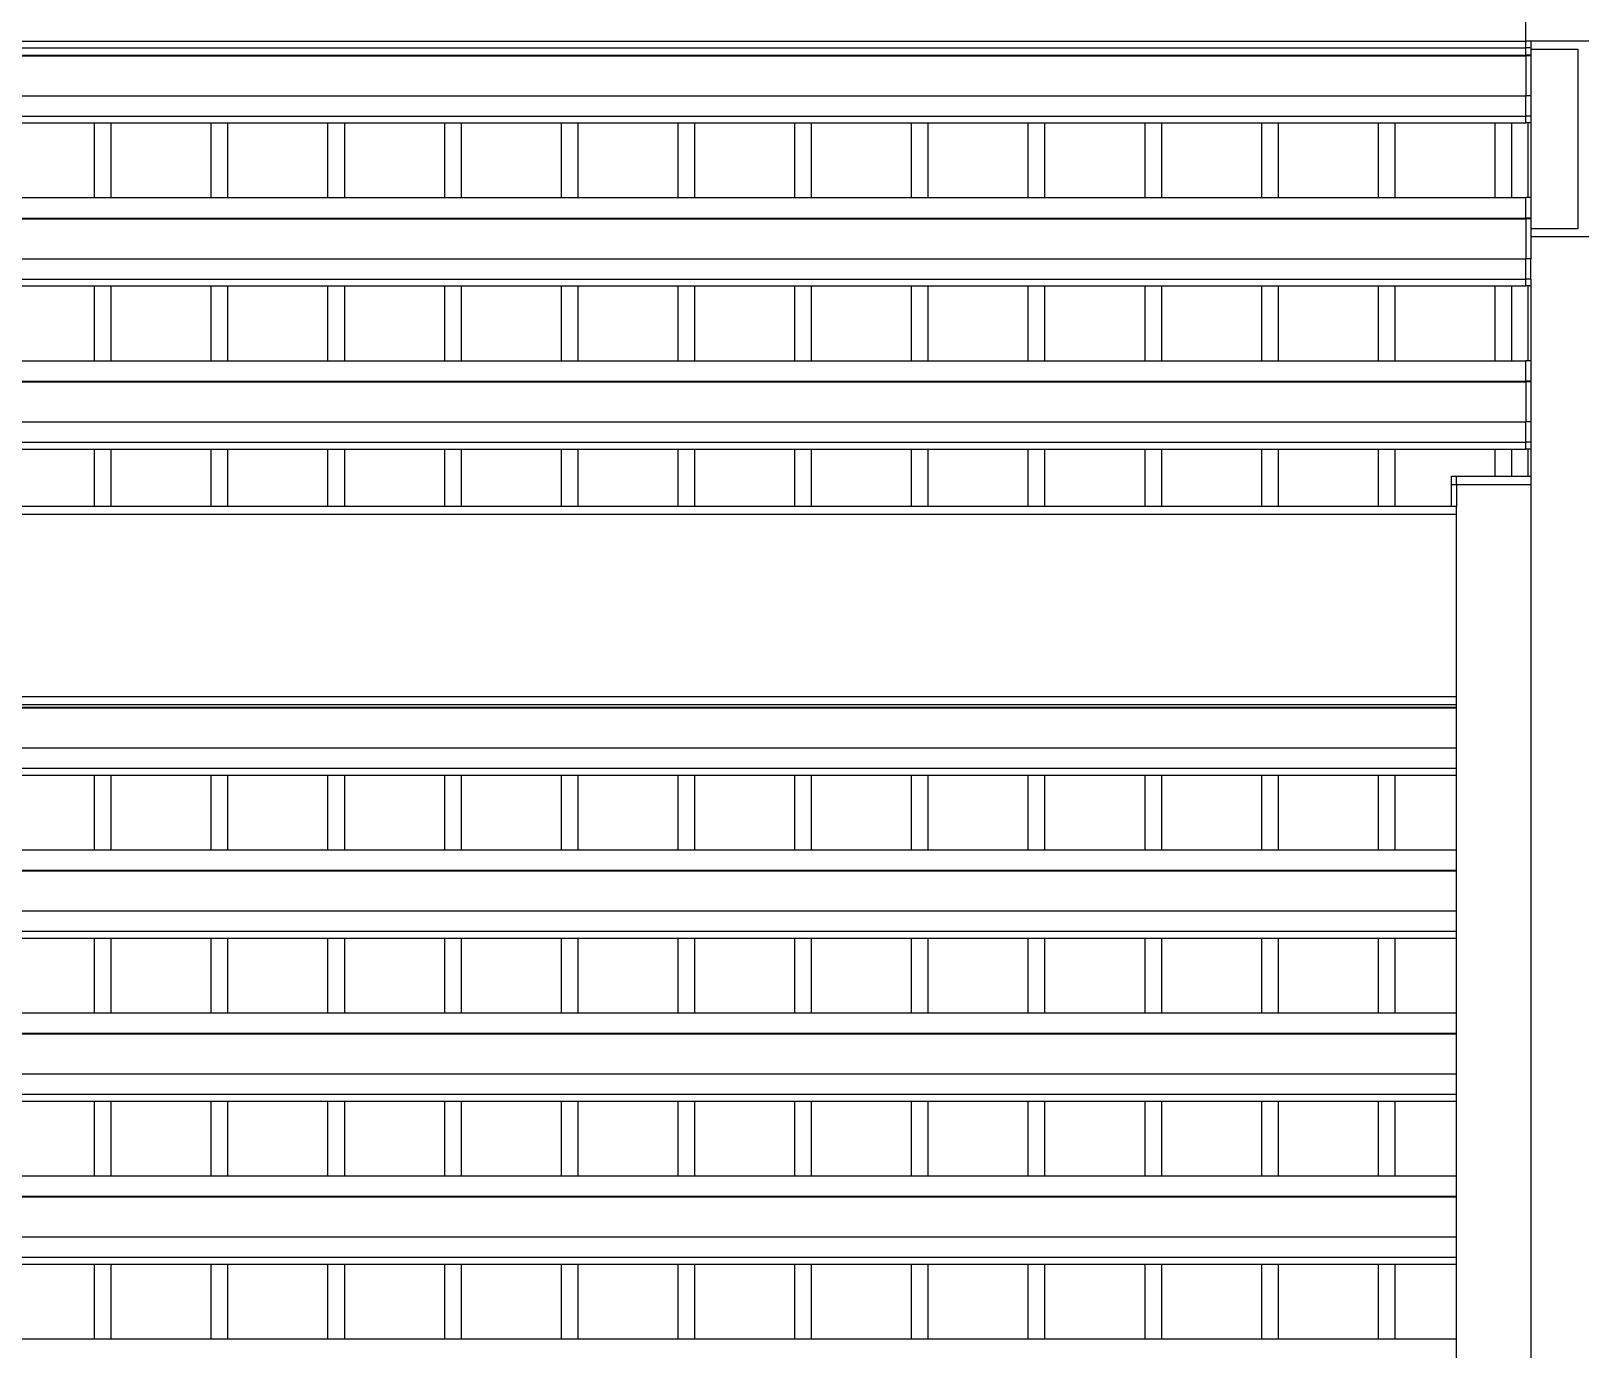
# Model space of a CAD drawing. Extents: x -92 to 92, y -11 to 21.
# Drawn here: x 25.913 to 27.788, y 8.596 to 10.191 of the extents above; entities that cross this region are included whole.
import ezdxf

# ---------------------------------------------------------------- set-up
doc = ezdxf.new("R2010")
doc.units = 0
doc.layers.get('0').update_dxf_attribs({"linetype": 'CONTINUOUS'})

msp = doc.modelspace()

# ---------------------------------------------------------------- linework, layer by layer
for p, q in [((27.7213, 10.1788), (27.7213, 10.2035)), ((24.0973, 10.1788), (27.7213, 10.1788)), ((24.0973, 10.1706), (27.7213, 10.1706)), ((27.7213, 10.1706), (27.7213, 10.1788)), ((27.7273, 10.1788), (27.7213, 10.1788)), ((27.7213, 10.1621), (27.7213, 10.1706)), ((27.7273, 10.1706), (27.7213, 10.1706)), ((27.8473, 10.1788), (27.7273, 10.1788)), ((27.7273, 10.1788), (27.7273, 10.1706)), ((27.7273, 10.1706), (27.7273, 10.1692)), ((27.7273, 10.1692), (27.7842, 10.1692)), ((27.7273, 10.1692), (27.7273, 10.1621)), ((27.7842, 10.1692), (27.7842, 9.9518)), ((24.0973, 10.1621), (27.7213, 10.1621)), ((24.0973, 10.1613), (27.7213, 10.1613)), ((27.7213, 10.1613), (27.7213, 10.1621)), ((27.7273, 10.1621), (27.7213, 10.1621)), ((27.7273, 10.1613), (27.7213, 10.1613)), ((27.7213, 10.1613), (27.7213, 10.1128)), ((27.7273, 10.1621), (27.7273, 10.1613)), ((27.7273, 10.1613), (27.7273, 10.1128)), ((24.0973, 10.1128), (27.7213, 10.1128)), ((27.7213, 10.0881), (27.7213, 10.1128)), ((27.7273, 10.1128), (27.7213, 10.1128)), ((27.7273, 10.1128), (27.7273, 10.0881)), ((24.0973, 10.0881), (27.7213, 10.0881)), ((25.8681, 10.0799), (25.9891, 10.0799)), ((25.9891, 10.0799), (25.9891, 9.9895)), ((25.9891, 10.0799), (26.0093, 10.0799)), ((26.0093, 10.0799), (26.0093, 9.9895)), ((26.0093, 10.0799), (26.1303, 10.0799)), ((26.1303, 10.0799), (26.1303, 9.9895)), ((26.1303, 10.0799), (26.1505, 10.0799)), ((26.1505, 10.0799), (26.1505, 9.9895)), ((26.1505, 10.0799), (26.2715, 10.0799)), ((26.2715, 10.0799), (26.2715, 9.9895)), ((26.2715, 10.0799), (26.2917, 10.0799)), ((26.2917, 10.0799), (26.2917, 9.9895)), ((26.2917, 10.0799), (26.4127, 10.0799)), ((26.4127, 10.0799), (26.4127, 9.9895)), ((26.4127, 10.0799), (26.4329, 10.0799)), ((26.4329, 10.0799), (26.4329, 9.9895)), ((26.4329, 10.0799), (26.5539, 10.0799)), ((26.5539, 10.0799), (26.5539, 9.9895)), ((26.5539, 10.0799), (26.5741, 10.0799)), ((26.5741, 10.0799), (26.5741, 9.9895)), ((26.5741, 10.0799), (26.6952, 10.0799)), ((26.6952, 10.0799), (26.6952, 9.9895)), ((26.6952, 10.0799), (26.7153, 10.0799)), ((26.7153, 10.0799), (26.7153, 9.9895)), ((26.7153, 10.0799), (26.8364, 10.0799)), ((26.8364, 10.0799), (26.8364, 9.9895)), ((26.8364, 10.0799), (26.8565, 10.0799)), ((26.8565, 10.0799), (26.8565, 9.9895)), ((26.8565, 10.0799), (26.9776, 10.0799)), ((26.9776, 10.0799), (26.9776, 9.9895)), ((26.9776, 10.0799), (26.9977, 10.0799)), ((26.9977, 10.0799), (26.9977, 9.9895)), ((26.9977, 10.0799), (27.1188, 10.0799)), ((27.1188, 10.0799), (27.1188, 9.9895)), ((27.1188, 10.0799), (27.1389, 10.0799)), ((27.1389, 10.0799), (27.1389, 9.9895)), ((27.1389, 10.0799), (27.26, 10.0799)), ((27.26, 10.0799), (27.26, 9.9895)), ((27.26, 10.0799), (27.2802, 10.0799)), ((27.2802, 10.0799), (27.2802, 9.9895)), ((27.2802, 10.0799), (27.4012, 10.0799)), ((27.4012, 10.0799), (27.4012, 9.9895)), ((27.4012, 10.0799), (27.4214, 10.0799)), ((27.4214, 10.0799), (27.4214, 9.9895)), ((27.4214, 10.0799), (27.5424, 10.0799)), ((27.5424, 10.0799), (27.5424, 9.9895)), ((27.5424, 10.0799), (27.5626, 10.0799)), ((27.5626, 10.0799), (27.5626, 9.9895)), ((27.5626, 10.0799), (27.6836, 10.0799)), ((27.6836, 10.0799), (27.6836, 9.9895)), ((27.6836, 10.0799), (27.7038, 10.0799)), ((27.7038, 10.0799), (27.7038, 9.9895)), ((27.7038, 10.0799), (27.7213, 10.0799)), ((27.7213, 10.0799), (27.7213, 10.0881)), ((27.7273, 10.0881), (27.7213, 10.0881)), ((27.7237, 10.0799), (27.7213, 10.0799)), ((27.7237, 10.0799), (27.7237, 9.9895)), ((27.7273, 10.0799), (27.7237, 10.0799)), ((27.7273, 10.0881), (27.7273, 10.0799)), ((27.7273, 10.0799), (27.7273, 9.9895)), ((25.8681, 9.9895), (25.9891, 9.9895)), ((25.9891, 9.9895), (26.0093, 9.9895)), ((26.0093, 9.9895), (26.1303, 9.9895)), ((26.1303, 9.9895), (26.1505, 9.9895)), ((26.1505, 9.9895), (26.2715, 9.9895)), ((26.2715, 9.9895), (26.2917, 9.9895)), ((26.2917, 9.9895), (26.4127, 9.9895)), ((26.4127, 9.9895), (26.4329, 9.9895)), ((26.4329, 9.9895), (26.5539, 9.9895)), ((26.5539, 9.9895), (26.5741, 9.9895)), ((26.5741, 9.9895), (26.6952, 9.9895)), ((26.6952, 9.9895), (26.7153, 9.9895)), ((26.7153, 9.9895), (26.8364, 9.9895)), ((26.8364, 9.9895), (26.8565, 9.9895)), ((26.8565, 9.9895), (26.9776, 9.9895)), ((26.9776, 9.9895), (26.9977, 9.9895)), ((26.9977, 9.9895), (27.1188, 9.9895)), ((27.1188, 9.9895), (27.1389, 9.9895)), ((27.1389, 9.9895), (27.26, 9.9895)), ((27.26, 9.9895), (27.2802, 9.9895)), ((27.2802, 9.9895), (27.4012, 9.9895)), ((27.4012, 9.9895), (27.4214, 9.9895)), ((27.4214, 9.9895), (27.5424, 9.9895)), ((27.5424, 9.9895), (27.5626, 9.9895)), ((27.5626, 9.9895), (27.6836, 9.9895)), ((27.6836, 9.9895), (27.7038, 9.9895)), ((27.7038, 9.9895), (27.7213, 9.9895)), ((27.7213, 9.9648), (27.7213, 9.9895)), ((27.7237, 9.9895), (27.7213, 9.9895)), ((27.7273, 9.9895), (27.7237, 9.9895)), ((27.7273, 9.9895), (27.7273, 9.9648)), ((24.0973, 9.9648), (27.7213, 9.9648)), ((24.0973, 9.964), (27.7213, 9.964)), ((27.7213, 9.964), (27.7213, 9.9648)), ((27.7273, 9.9648), (27.7213, 9.9648)), ((27.7273, 9.964), (27.7213, 9.964)), ((27.7213, 9.964), (27.7213, 9.9155)), ((27.7273, 9.9648), (27.7273, 9.964)), ((27.7273, 9.964), (27.7273, 9.9518)), ((27.7273, 9.9518), (27.7273, 9.9421)), ((27.7842, 9.9518), (27.7273, 9.9518)), ((27.8473, 9.9421), (27.7273, 9.9421)), ((27.7273, 9.9421), (27.7273, 9.9155)), ((24.0973, 9.9155), (27.7213, 9.9155)), ((27.7213, 9.8908), (27.7213, 9.9155)), ((27.7273, 9.9155), (27.7213, 9.9155)), ((27.7273, 9.8908), (27.7273, 9.9155)), ((24.0973, 9.8908), (27.7213, 9.8908)), ((27.7213, 9.8826), (27.7213, 9.8908)), ((27.7273, 9.8908), (27.7213, 9.8908)), ((27.7273, 9.8908), (27.7273, 9.8826)), ((25.8681, 9.8826), (25.9891, 9.8826)), ((25.9891, 9.8826), (25.9891, 9.7922)), ((25.9891, 9.8826), (26.0093, 9.8826)), ((26.0093, 9.8826), (26.0093, 9.7922)), ((26.0093, 9.8826), (26.1303, 9.8826)), ((26.1303, 9.8826), (26.1303, 9.7922)), ((26.1303, 9.8826), (26.1505, 9.8826)), ((26.1505, 9.8826), (26.1505, 9.7922)), ((26.1505, 9.8826), (26.2715, 9.8826)), ((26.2715, 9.8826), (26.2715, 9.7922)), ((26.2715, 9.8826), (26.2917, 9.8826)), ((26.2917, 9.8826), (26.2917, 9.7922)), ((26.2917, 9.8826), (26.4127, 9.8826)), ((26.4127, 9.8826), (26.4127, 9.7922)), ((26.4127, 9.8826), (26.4329, 9.8826)), ((26.4329, 9.8826), (26.4329, 9.7922)), ((26.4329, 9.8826), (26.5539, 9.8826)), ((26.5539, 9.8826), (26.5539, 9.7922)), ((26.5539, 9.8826), (26.5741, 9.8826)), ((26.5741, 9.8826), (26.5741, 9.7922)), ((26.5741, 9.8826), (26.6952, 9.8826)), ((26.6952, 9.8826), (26.6952, 9.7922)), ((26.6952, 9.8826), (26.7153, 9.8826)), ((26.7153, 9.8826), (26.7153, 9.7922)), ((26.7153, 9.8826), (26.8364, 9.8826)), ((26.8364, 9.8826), (26.8364, 9.7922)), ((26.8364, 9.8826), (26.8565, 9.8826)), ((26.8565, 9.8826), (26.8565, 9.7922)), ((26.8565, 9.8826), (26.9776, 9.8826)), ((26.9776, 9.8826), (26.9776, 9.7922)), ((26.9776, 9.8826), (26.9977, 9.8826)), ((26.9977, 9.8826), (26.9977, 9.7922)), ((26.9977, 9.8826), (27.1188, 9.8826)), ((27.1188, 9.8826), (27.1188, 9.7922)), ((27.1188, 9.8826), (27.1389, 9.8826)), ((27.1389, 9.8826), (27.1389, 9.7922)), ((27.1389, 9.8826), (27.26, 9.8826)), ((27.26, 9.8826), (27.26, 9.7922)), ((27.26, 9.8826), (27.2802, 9.8826)), ((27.2802, 9.8826), (27.2802, 9.7922)), ((27.2802, 9.8826), (27.4012, 9.8826)), ((27.4012, 9.8826), (27.4012, 9.7922)), ((27.4012, 9.8826), (27.4214, 9.8826)), ((27.4214, 9.8826), (27.4214, 9.7922)), ((27.4214, 9.8826), (27.5424, 9.8826)), ((27.5424, 9.8826), (27.5424, 9.7922)), ((27.5424, 9.8826), (27.5626, 9.8826)), ((27.5626, 9.8826), (27.5626, 9.7922)), ((27.5626, 9.8826), (27.6836, 9.8826)), ((27.6836, 9.8826), (27.6836, 9.7922)), ((27.6836, 9.8826), (27.7038, 9.8826)), ((27.7038, 9.8826), (27.7038, 9.7922)), ((27.7038, 9.8826), (27.7213, 9.8826)), ((27.7237, 9.8826), (27.7213, 9.8826)), ((27.7237, 9.8826), (27.7237, 9.7922)), ((27.7273, 9.8826), (27.7237, 9.8826)), ((27.7273, 9.8826), (27.7273, 9.7922)), ((25.8681, 9.7922), (25.9891, 9.7922)), ((25.9891, 9.7922), (26.0093, 9.7922)), ((26.0093, 9.7922), (26.1303, 9.7922)), ((26.1303, 9.7922), (26.1505, 9.7922)), ((26.1505, 9.7922), (26.2715, 9.7922)), ((26.2715, 9.7922), (26.2917, 9.7922)), ((26.2917, 9.7922), (26.4127, 9.7922)), ((26.4127, 9.7922), (26.4329, 9.7922)), ((26.4329, 9.7922), (26.5539, 9.7922)), ((26.5539, 9.7922), (26.5741, 9.7922)), ((26.5741, 9.7922), (26.6952, 9.7922)), ((26.6952, 9.7922), (26.7153, 9.7922)), ((26.7153, 9.7922), (26.8364, 9.7922)), ((26.8364, 9.7922), (26.8565, 9.7922)), ((26.8565, 9.7922), (26.9776, 9.7922)), ((26.9776, 9.7922), (26.9977, 9.7922)), ((26.9977, 9.7922), (27.1188, 9.7922)), ((27.1188, 9.7922), (27.1389, 9.7922)), ((27.1389, 9.7922), (27.26, 9.7922)), ((27.26, 9.7922), (27.2802, 9.7922)), ((27.2802, 9.7922), (27.4012, 9.7922)), ((27.4012, 9.7922), (27.4214, 9.7922)), ((27.4214, 9.7922), (27.5424, 9.7922)), ((27.5424, 9.7922), (27.5626, 9.7922)), ((27.5626, 9.7922), (27.6836, 9.7922)), ((27.6836, 9.7922), (27.7038, 9.7922)), ((27.7038, 9.7922), (27.7213, 9.7922)), ((27.7213, 9.7675), (27.7213, 9.7922)), ((27.7237, 9.7922), (27.7213, 9.7922)), ((27.7273, 9.7922), (27.7237, 9.7922)), ((27.7273, 9.7922), (27.7273, 9.7675)), ((24.0973, 9.7675), (27.7213, 9.7675)), ((24.0973, 9.7667), (27.7213, 9.7667)), ((27.7213, 9.7667), (27.7213, 9.7675)), ((27.7273, 9.7675), (27.7213, 9.7675)), ((27.7273, 9.7667), (27.7213, 9.7667)), ((27.7213, 9.7667), (27.7213, 9.7182)), ((27.7273, 9.7675), (27.7273, 9.7667)), ((27.7273, 9.7667), (27.7273, 9.7182)), ((24.0973, 9.7182), (27.7213, 9.7182)), ((27.7213, 9.6936), (27.7213, 9.7182)), ((27.7273, 9.7182), (27.7213, 9.7182)), ((27.7273, 9.7182), (27.7273, 9.6936)), ((24.0973, 9.6936), (27.7213, 9.6936)), ((25.8681, 9.6853), (25.9891, 9.6853)), ((25.9891, 9.6853), (25.9891, 9.6157)), ((25.9891, 9.6853), (26.0093, 9.6853)), ((26.0093, 9.6853), (26.0093, 9.6157)), ((26.0093, 9.6853), (26.1303, 9.6853)), ((26.1303, 9.6853), (26.1303, 9.6157)), ((26.1303, 9.6853), (26.1505, 9.6853)), ((26.1505, 9.6853), (26.1505, 9.6157)), ((26.1505, 9.6853), (26.2715, 9.6853)), ((26.2715, 9.6853), (26.2715, 9.6157)), ((26.2715, 9.6853), (26.2917, 9.6853)), ((26.2917, 9.6853), (26.2917, 9.6157)), ((26.2917, 9.6853), (26.4127, 9.6853)), ((26.4127, 9.6853), (26.4127, 9.6157)), ((26.4127, 9.6853), (26.4329, 9.6853)), ((26.4329, 9.6853), (26.4329, 9.6157)), ((26.4329, 9.6853), (26.5539, 9.6853)), ((26.5539, 9.6853), (26.5539, 9.6157)), ((26.5539, 9.6853), (26.5741, 9.6853)), ((26.5741, 9.6853), (26.5741, 9.6157)), ((26.5741, 9.6853), (26.6952, 9.6853)), ((26.6952, 9.6853), (26.6952, 9.6157)), ((26.6952, 9.6853), (26.7153, 9.6853)), ((26.7153, 9.6853), (26.7153, 9.6157)), ((26.7153, 9.6853), (26.8364, 9.6853)), ((26.8364, 9.6853), (26.8364, 9.6157)), ((26.8364, 9.6853), (26.8565, 9.6853)), ((26.8565, 9.6853), (26.8565, 9.6157)), ((26.8565, 9.6853), (26.9776, 9.6853)), ((26.9776, 9.6853), (26.9776, 9.6157)), ((26.9776, 9.6853), (26.9977, 9.6853)), ((26.9977, 9.6853), (26.9977, 9.6157)), ((26.9977, 9.6853), (27.1188, 9.6853)), ((27.1188, 9.6853), (27.1188, 9.6157)), ((27.1188, 9.6853), (27.1389, 9.6853)), ((27.1389, 9.6853), (27.1389, 9.6157)), ((27.1389, 9.6853), (27.26, 9.6853)), ((27.26, 9.6853), (27.26, 9.6157)), ((27.26, 9.6853), (27.2802, 9.6853)), ((27.2802, 9.6853), (27.2802, 9.6157)), ((27.2802, 9.6853), (27.4012, 9.6853)), ((27.4012, 9.6853), (27.4012, 9.6157)), ((27.4012, 9.6853), (27.4214, 9.6853)), ((27.4214, 9.6853), (27.4214, 9.6157)), ((27.4214, 9.6853), (27.5424, 9.6853)), ((27.5424, 9.6853), (27.5424, 9.6157)), ((27.5424, 9.6853), (27.5626, 9.6853)), ((27.5626, 9.6853), (27.5626, 9.6157)), ((27.5626, 9.6853), (27.6836, 9.6853)), ((27.6836, 9.6853), (27.6836, 9.6523)), ((27.6836, 9.6853), (27.7038, 9.6853)), ((27.7038, 9.6853), (27.7038, 9.6523)), ((27.7038, 9.6853), (27.7213, 9.6853)), ((27.7213, 9.6853), (27.7213, 9.6936)), ((27.7273, 9.6936), (27.7213, 9.6936)), ((27.7237, 9.6853), (27.7213, 9.6853)), ((27.7237, 9.6853), (27.7237, 9.6523)), ((27.7273, 9.6853), (27.7237, 9.6853)), ((27.7273, 9.6936), (27.7273, 9.6853)), ((27.7273, 9.6853), (27.7273, 9.6523)), ((27.6313, 9.6424), (27.6313, 9.6523)), ((27.6313, 9.6523), (27.6373, 9.6523)), ((27.6313, 9.6157), (27.6313, 9.6424)), ((27.6313, 9.6424), (27.6373, 9.6424)), ((27.6373, 9.6424), (27.6373, 9.6523)), ((27.6373, 9.6523), (27.6836, 9.6523)), ((27.6373, 9.6424), (27.7273, 9.6424)), ((27.6373, 9.6423), (27.6373, 9.6424)), ((27.6373, 9.6423), (27.6373, 9.6157)), ((27.6373, 9.6423), (27.7273, 9.6423)), ((27.6836, 9.6523), (27.7038, 9.6523)), ((27.7038, 9.6523), (27.7237, 9.6523)), ((27.7237, 9.6523), (27.7273, 9.6523)), ((27.7273, 9.6523), (27.7273, 9.6424)), ((27.7273, 9.6424), (27.7273, 9.6423)), ((27.7273, 9.6423), (27.7273, 3.7037)), ((27.6373, 9.6059), (24.0973, 9.6059)), ((25.9891, 9.6157), (25.8681, 9.6157)), ((26.0093, 9.6157), (25.9891, 9.6157)), ((26.1303, 9.6157), (26.0093, 9.6157)), ((26.1505, 9.6157), (26.1303, 9.6157)), ((26.2715, 9.6157), (26.1505, 9.6157)), ((26.2917, 9.6157), (26.2715, 9.6157)), ((26.4127, 9.6157), (26.2917, 9.6157)), ((26.4329, 9.6157), (26.4127, 9.6157)), ((26.5539, 9.6157), (26.4329, 9.6157)), ((26.5741, 9.6157), (26.5539, 9.6157)), ((26.6952, 9.6157), (26.5741, 9.6157)), ((26.7153, 9.6157), (26.6952, 9.6157)), ((26.8364, 9.6157), (26.7153, 9.6157)), ((26.8565, 9.6157), (26.8364, 9.6157)), ((26.9776, 9.6157), (26.8565, 9.6157)), ((26.9977, 9.6157), (26.9776, 9.6157)), ((27.1188, 9.6157), (26.9977, 9.6157)), ((27.1389, 9.6157), (27.1188, 9.6157)), ((27.26, 9.6157), (27.1389, 9.6157)), ((27.2802, 9.6157), (27.26, 9.6157)), ((27.4012, 9.6157), (27.2802, 9.6157)), ((27.4214, 9.6157), (27.4012, 9.6157)), ((27.5424, 9.6157), (27.4214, 9.6157)), ((27.5626, 9.6157), (27.5424, 9.6157)), ((27.6313, 9.6157), (27.5626, 9.6157)), ((27.6373, 9.6157), (27.6313, 9.6157)), ((27.6373, 9.6059), (27.6373, 9.6157)), ((27.6373, 9.3855), (27.6373, 9.6059)), ((27.6373, 9.3855), (24.0973, 9.3855)), ((27.6373, 9.3757), (27.6373, 9.3855)), ((27.6373, 9.3757), (24.0973, 9.3757)), ((24.0973, 9.373), (27.6373, 9.373)), ((24.0973, 9.3722), (27.6373, 9.3722)), ((27.6373, 9.373), (27.6373, 9.3757)), ((27.6373, 9.3722), (27.6373, 9.373)), ((27.6373, 9.3237), (27.6373, 9.3722)), ((24.0973, 9.3237), (27.6373, 9.3237)), ((27.6373, 9.299), (27.6373, 9.3237)), ((24.0973, 9.299), (27.6373, 9.299)), ((25.8681, 9.2908), (25.9891, 9.2908)), ((25.9891, 9.2908), (25.9891, 9.2004)), ((25.9891, 9.2908), (26.0093, 9.2908)), ((26.0093, 9.2908), (26.0093, 9.2004)), ((26.0093, 9.2908), (26.1303, 9.2908)), ((26.1303, 9.2908), (26.1303, 9.2004)), ((26.1303, 9.2908), (26.1505, 9.2908)), ((26.1505, 9.2908), (26.1505, 9.2004)), ((26.1505, 9.2908), (26.2715, 9.2908)), ((26.2715, 9.2908), (26.2715, 9.2004)), ((26.2715, 9.2908), (26.2917, 9.2908)), ((26.2917, 9.2908), (26.2917, 9.2004)), ((26.2917, 9.2908), (26.4127, 9.2908)), ((26.4127, 9.2908), (26.4127, 9.2004)), ((26.4127, 9.2908), (26.4329, 9.2908)), ((26.4329, 9.2908), (26.4329, 9.2004)), ((26.4329, 9.2908), (26.5539, 9.2908)), ((26.5539, 9.2908), (26.5539, 9.2004)), ((26.5539, 9.2908), (26.5741, 9.2908)), ((26.5741, 9.2908), (26.5741, 9.2004)), ((26.5741, 9.2908), (26.6952, 9.2908)), ((26.6952, 9.2908), (26.6952, 9.2004)), ((26.6952, 9.2908), (26.7153, 9.2908)), ((26.7153, 9.2908), (26.7153, 9.2004)), ((26.7153, 9.2908), (26.8364, 9.2908)), ((26.8364, 9.2908), (26.8364, 9.2004)), ((26.8364, 9.2908), (26.8565, 9.2908)), ((26.8565, 9.2908), (26.8565, 9.2004)), ((26.8565, 9.2908), (26.9776, 9.2908)), ((26.9776, 9.2908), (26.9776, 9.2004)), ((26.9776, 9.2908), (26.9977, 9.2908)), ((26.9977, 9.2908), (26.9977, 9.2004)), ((26.9977, 9.2908), (27.1188, 9.2908)), ((27.1188, 9.2908), (27.1188, 9.2004)), ((27.1188, 9.2908), (27.1389, 9.2908)), ((27.1389, 9.2908), (27.1389, 9.2004)), ((27.1389, 9.2908), (27.26, 9.2908)), ((27.26, 9.2908), (27.26, 9.2004)), ((27.26, 9.2908), (27.2802, 9.2908)), ((27.2802, 9.2908), (27.2802, 9.2004)), ((27.2802, 9.2908), (27.4012, 9.2908)), ((27.4012, 9.2908), (27.4012, 9.2004)), ((27.4012, 9.2908), (27.4214, 9.2908)), ((27.4214, 9.2908), (27.4214, 9.2004)), ((27.4214, 9.2908), (27.5424, 9.2908)), ((27.5424, 9.2908), (27.5424, 9.2004)), ((27.5424, 9.2908), (27.5626, 9.2908)), ((27.5626, 9.2908), (27.5626, 9.2004)), ((27.5626, 9.2908), (27.6373, 9.2908)), ((27.6373, 9.2908), (27.6373, 9.299)), ((27.6373, 9.2004), (27.6373, 9.2908)), ((25.8681, 9.2004), (25.9891, 9.2004)), ((25.9891, 9.2004), (26.0093, 9.2004)), ((26.0093, 9.2004), (26.1303, 9.2004)), ((26.1303, 9.2004), (26.1505, 9.2004)), ((26.1505, 9.2004), (26.2715, 9.2004)), ((26.2715, 9.2004), (26.2917, 9.2004)), ((26.2917, 9.2004), (26.4127, 9.2004)), ((26.4127, 9.2004), (26.4329, 9.2004)), ((26.4329, 9.2004), (26.5539, 9.2004)), ((26.5539, 9.2004), (26.5741, 9.2004)), ((26.5741, 9.2004), (26.6952, 9.2004)), ((26.6952, 9.2004), (26.7153, 9.2004)), ((26.7153, 9.2004), (26.8364, 9.2004)), ((26.8364, 9.2004), (26.8565, 9.2004)), ((26.8565, 9.2004), (26.9776, 9.2004)), ((26.9776, 9.2004), (26.9977, 9.2004)), ((26.9977, 9.2004), (27.1188, 9.2004)), ((27.1188, 9.2004), (27.1389, 9.2004)), ((27.1389, 9.2004), (27.26, 9.2004)), ((27.26, 9.2004), (27.2802, 9.2004)), ((27.2802, 9.2004), (27.4012, 9.2004)), ((27.4012, 9.2004), (27.4214, 9.2004)), ((27.4214, 9.2004), (27.5424, 9.2004)), ((27.5424, 9.2004), (27.5626, 9.2004)), ((27.5626, 9.2004), (27.6373, 9.2004)), ((27.6373, 9.1757), (27.6373, 9.2004)), ((24.0973, 9.1757), (27.6373, 9.1757)), ((24.0973, 9.1749), (27.6373, 9.1749)), ((27.6373, 9.1749), (27.6373, 9.1757)), ((27.6373, 9.1264), (27.6373, 9.1749)), ((24.0973, 9.1264), (27.6373, 9.1264)), ((27.6373, 9.1017), (27.6373, 9.1264)), ((24.0973, 9.1017), (27.6373, 9.1017)), ((27.6373, 9.0935), (27.6373, 9.1017)), ((25.8681, 9.0935), (25.9891, 9.0935)), ((25.9891, 9.0935), (25.9891, 9.0031)), ((25.9891, 9.0935), (26.0093, 9.0935)), ((26.0093, 9.0935), (26.0093, 9.0031)), ((26.0093, 9.0935), (26.1303, 9.0935)), ((26.1303, 9.0935), (26.1303, 9.0031)), ((26.1303, 9.0935), (26.1505, 9.0935)), ((26.1505, 9.0935), (26.1505, 9.0031)), ((26.1505, 9.0935), (26.2715, 9.0935)), ((26.2715, 9.0935), (26.2715, 9.0031)), ((26.2715, 9.0935), (26.2917, 9.0935)), ((26.2917, 9.0935), (26.2917, 9.0031)), ((26.2917, 9.0935), (26.4127, 9.0935)), ((26.4127, 9.0935), (26.4127, 9.0031)), ((26.4127, 9.0935), (26.4329, 9.0935)), ((26.4329, 9.0935), (26.4329, 9.0031)), ((26.4329, 9.0935), (26.5539, 9.0935)), ((26.5539, 9.0935), (26.5539, 9.0031)), ((26.5539, 9.0935), (26.5741, 9.0935)), ((26.5741, 9.0935), (26.5741, 9.0031)), ((26.5741, 9.0935), (26.6952, 9.0935)), ((26.6952, 9.0935), (26.6952, 9.0031)), ((26.6952, 9.0935), (26.7153, 9.0935)), ((26.7153, 9.0935), (26.7153, 9.0031)), ((26.7153, 9.0935), (26.8364, 9.0935)), ((26.8364, 9.0935), (26.8364, 9.0031)), ((26.8364, 9.0935), (26.8565, 9.0935)), ((26.8565, 9.0935), (26.8565, 9.0031)), ((26.8565, 9.0935), (26.9776, 9.0935)), ((26.9776, 9.0935), (26.9776, 9.0031)), ((26.9776, 9.0935), (26.9977, 9.0935)), ((26.9977, 9.0935), (26.9977, 9.0031)), ((26.9977, 9.0935), (27.1188, 9.0935)), ((27.1188, 9.0935), (27.1188, 9.0031)), ((27.1188, 9.0935), (27.1389, 9.0935)), ((27.1389, 9.0935), (27.1389, 9.0031)), ((27.1389, 9.0935), (27.26, 9.0935)), ((27.26, 9.0935), (27.26, 9.0031)), ((27.26, 9.0935), (27.2802, 9.0935)), ((27.2802, 9.0935), (27.2802, 9.0031)), ((27.2802, 9.0935), (27.4012, 9.0935)), ((27.4012, 9.0935), (27.4012, 9.0031)), ((27.4012, 9.0935), (27.4214, 9.0935)), ((27.4214, 9.0935), (27.4214, 9.0031)), ((27.4214, 9.0935), (27.5424, 9.0935)), ((27.5424, 9.0935), (27.5424, 9.0031)), ((27.5424, 9.0935), (27.5626, 9.0935)), ((27.5626, 9.0935), (27.5626, 9.0031)), ((27.5626, 9.0935), (27.6373, 9.0935)), ((27.6373, 9.0031), (27.6373, 9.0935)), ((25.8681, 9.0031), (25.9891, 9.0031)), ((25.9891, 9.0031), (26.0093, 9.0031)), ((26.0093, 9.0031), (26.1303, 9.0031)), ((26.1303, 9.0031), (26.1505, 9.0031)), ((26.1505, 9.0031), (26.2715, 9.0031)), ((26.2715, 9.0031), (26.2917, 9.0031)), ((26.2917, 9.0031), (26.4127, 9.0031)), ((26.4127, 9.0031), (26.4329, 9.0031)), ((26.4329, 9.0031), (26.5539, 9.0031)), ((26.5539, 9.0031), (26.5741, 9.0031)), ((26.5741, 9.0031), (26.6952, 9.0031)), ((26.6952, 9.0031), (26.7153, 9.0031)), ((26.7153, 9.0031), (26.8364, 9.0031)), ((26.8364, 9.0031), (26.8565, 9.0031)), ((26.8565, 9.0031), (26.9776, 9.0031)), ((26.9776, 9.0031), (26.9977, 9.0031)), ((26.9977, 9.0031), (27.1188, 9.0031)), ((27.1188, 9.0031), (27.1389, 9.0031)), ((27.1389, 9.0031), (27.26, 9.0031)), ((27.26, 9.0031), (27.2802, 9.0031)), ((27.2802, 9.0031), (27.4012, 9.0031)), ((27.4012, 9.0031), (27.4214, 9.0031)), ((27.4214, 9.0031), (27.5424, 9.0031)), ((27.5424, 9.0031), (27.5626, 9.0031)), ((27.5626, 9.0031), (27.6373, 9.0031)), ((27.6373, 8.9784), (27.6373, 9.0031)), ((24.0973, 8.9784), (27.6373, 8.9784)), ((24.0973, 8.9776), (27.6373, 8.9776)), ((27.6373, 8.9776), (27.6373, 8.9784)), ((27.6373, 8.9291), (27.6373, 8.9776)), ((24.0973, 8.9291), (27.6373, 8.9291)), ((27.6373, 8.9044), (27.6373, 8.9291)), ((24.0973, 8.9044), (27.6373, 8.9044)), ((25.8681, 8.8962), (25.9891, 8.8962)), ((25.9891, 8.8962), (25.9891, 8.8058)), ((25.9891, 8.8962), (26.0093, 8.8962)), ((26.0093, 8.8962), (26.0093, 8.8058)), ((26.0093, 8.8962), (26.1303, 8.8962)), ((26.1303, 8.8962), (26.1303, 8.8058)), ((26.1303, 8.8962), (26.1505, 8.8962)), ((26.1505, 8.8962), (26.1505, 8.8058)), ((26.1505, 8.8962), (26.2715, 8.8962)), ((26.2715, 8.8962), (26.2715, 8.8058)), ((26.2715, 8.8962), (26.2917, 8.8962)), ((26.2917, 8.8962), (26.2917, 8.8058)), ((26.2917, 8.8962), (26.4127, 8.8962)), ((26.4127, 8.8962), (26.4127, 8.8058)), ((26.4127, 8.8962), (26.4329, 8.8962)), ((26.4329, 8.8962), (26.4329, 8.8058)), ((26.4329, 8.8962), (26.5539, 8.8962)), ((26.5539, 8.8962), (26.5539, 8.8058)), ((26.5539, 8.8962), (26.5741, 8.8962)), ((26.5741, 8.8962), (26.5741, 8.8058)), ((26.5741, 8.8962), (26.6952, 8.8962)), ((26.6952, 8.8962), (26.6952, 8.8058)), ((26.6952, 8.8962), (26.7153, 8.8962)), ((26.7153, 8.8962), (26.7153, 8.8058)), ((26.7153, 8.8962), (26.8364, 8.8962)), ((26.8364, 8.8962), (26.8364, 8.8058)), ((26.8364, 8.8962), (26.8565, 8.8962)), ((26.8565, 8.8962), (26.8565, 8.8058)), ((26.8565, 8.8962), (26.9776, 8.8962)), ((26.9776, 8.8962), (26.9776, 8.8058)), ((26.9776, 8.8962), (26.9977, 8.8962)), ((26.9977, 8.8962), (26.9977, 8.8058)), ((26.9977, 8.8962), (27.1188, 8.8962)), ((27.1188, 8.8962), (27.1188, 8.8058)), ((27.1188, 8.8962), (27.1389, 8.8962)), ((27.1389, 8.8962), (27.1389, 8.8058)), ((27.1389, 8.8962), (27.26, 8.8962)), ((27.26, 8.8962), (27.26, 8.8058)), ((27.26, 8.8962), (27.2802, 8.8962)), ((27.2802, 8.8962), (27.2802, 8.8058)), ((27.2802, 8.8962), (27.4012, 8.8962)), ((27.4012, 8.8962), (27.4012, 8.8058)), ((27.4012, 8.8962), (27.4214, 8.8962)), ((27.4214, 8.8962), (27.4214, 8.8058)), ((27.4214, 8.8962), (27.5424, 8.8962)), ((27.5424, 8.8962), (27.5424, 8.8058)), ((27.5424, 8.8962), (27.5626, 8.8962)), ((27.5626, 8.8962), (27.5626, 8.8058)), ((27.5626, 8.8962), (27.6373, 8.8962)), ((27.6373, 8.8962), (27.6373, 8.9044)), ((27.6373, 8.8058), (27.6373, 8.8962)), ((25.8681, 8.8058), (25.9891, 8.8058)), ((25.9891, 8.8058), (26.0093, 8.8058)), ((26.0093, 8.8058), (26.1303, 8.8058)), ((26.1303, 8.8058), (26.1505, 8.8058)), ((26.1505, 8.8058), (26.2715, 8.8058)), ((26.2715, 8.8058), (26.2917, 8.8058)), ((26.2917, 8.8058), (26.4127, 8.8058)), ((26.4127, 8.8058), (26.4329, 8.8058)), ((26.4329, 8.8058), (26.5539, 8.8058)), ((26.5539, 8.8058), (26.5741, 8.8058)), ((26.5741, 8.8058), (26.6952, 8.8058)), ((26.6952, 8.8058), (26.7153, 8.8058)), ((26.7153, 8.8058), (26.8364, 8.8058)), ((26.8364, 8.8058), (26.8565, 8.8058)), ((26.8565, 8.8058), (26.9776, 8.8058)), ((26.9776, 8.8058), (26.9977, 8.8058)), ((26.9977, 8.8058), (27.1188, 8.8058)), ((27.1188, 8.8058), (27.1389, 8.8058)), ((27.1389, 8.8058), (27.26, 8.8058)), ((27.26, 8.8058), (27.2802, 8.8058)), ((27.2802, 8.8058), (27.4012, 8.8058)), ((27.4012, 8.8058), (27.4214, 8.8058)), ((27.4214, 8.8058), (27.5424, 8.8058)), ((27.5424, 8.8058), (27.5626, 8.8058)), ((27.5626, 8.8058), (27.6373, 8.8058)), ((27.6373, 8.7811), (27.6373, 8.8058)), ((24.0973, 8.7811), (27.6373, 8.7811)), ((24.0973, 8.7803), (27.6373, 8.7803)), ((27.6373, 8.7803), (27.6373, 8.7811)), ((27.6373, 8.7318), (27.6373, 8.7803)), ((24.0973, 8.7318), (27.6373, 8.7318)), ((27.6373, 8.7072), (27.6373, 8.7318)), ((24.0973, 8.7072), (27.6373, 8.7072)), ((27.6373, 8.699), (27.6373, 8.7072)), ((25.8681, 8.699), (25.9891, 8.699)), ((25.9891, 8.699), (25.9891, 8.6085)), ((25.9891, 8.699), (26.0093, 8.699)), ((26.0093, 8.699), (26.0093, 8.6085)), ((26.0093, 8.699), (26.1303, 8.699)), ((26.1303, 8.699), (26.1303, 8.6085)), ((26.1303, 8.699), (26.1505, 8.699)), ((26.1505, 8.699), (26.1505, 8.6085)), ((26.1505, 8.699), (26.2715, 8.699)), ((26.2715, 8.699), (26.2715, 8.6085)), ((26.2715, 8.699), (26.2917, 8.699)), ((26.2917, 8.699), (26.2917, 8.6085)), ((26.2917, 8.699), (26.4127, 8.699)), ((26.4127, 8.699), (26.4127, 8.6085)), ((26.4127, 8.699), (26.4329, 8.699)), ((26.4329, 8.699), (26.4329, 8.6085)), ((26.4329, 8.699), (26.5539, 8.699)), ((26.5539, 8.699), (26.5539, 8.6085)), ((26.5539, 8.699), (26.5741, 8.699)), ((26.5741, 8.699), (26.5741, 8.6085)), ((26.5741, 8.699), (26.6952, 8.699)), ((26.6952, 8.699), (26.6952, 8.6085)), ((26.6952, 8.699), (26.7153, 8.699)), ((26.7153, 8.699), (26.7153, 8.6085)), ((26.7153, 8.699), (26.8364, 8.699)), ((26.8364, 8.699), (26.8364, 8.6085)), ((26.8364, 8.699), (26.8565, 8.699)), ((26.8565, 8.699), (26.8565, 8.6085)), ((26.8565, 8.699), (26.9776, 8.699)), ((26.9776, 8.699), (26.9776, 8.6085)), ((26.9776, 8.699), (26.9977, 8.699)), ((26.9977, 8.699), (26.9977, 8.6085)), ((26.9977, 8.699), (27.1188, 8.699)), ((27.1188, 8.699), (27.1188, 8.6085)), ((27.1188, 8.699), (27.1389, 8.699)), ((27.1389, 8.699), (27.1389, 8.6085)), ((27.1389, 8.699), (27.26, 8.699)), ((27.26, 8.699), (27.26, 8.6085)), ((27.26, 8.699), (27.2802, 8.699)), ((27.2802, 8.699), (27.2802, 8.6085)), ((27.2802, 8.699), (27.4012, 8.699)), ((27.4012, 8.699), (27.4012, 8.6085)), ((27.4012, 8.699), (27.4214, 8.699)), ((27.4214, 8.699), (27.4214, 8.6085)), ((27.4214, 8.699), (27.5424, 8.699)), ((27.5424, 8.699), (27.5424, 8.6085)), ((27.5424, 8.699), (27.5626, 8.699)), ((27.5626, 8.699), (27.5626, 8.6085)), ((27.5626, 8.699), (27.6373, 8.699)), ((27.6373, 8.6085), (27.6373, 8.699)), ((25.8681, 8.6085), (25.9891, 8.6085)), ((25.9891, 8.6085), (26.0093, 8.6085)), ((26.0093, 8.6085), (26.1303, 8.6085)), ((26.1303, 8.6085), (26.1505, 8.6085)), ((26.1505, 8.6085), (26.2715, 8.6085)), ((26.2715, 8.6085), (26.2917, 8.6085)), ((26.2917, 8.6085), (26.4127, 8.6085)), ((26.4127, 8.6085), (26.4329, 8.6085)), ((26.4329, 8.6085), (26.5539, 8.6085)), ((26.5539, 8.6085), (26.5741, 8.6085)), ((26.5741, 8.6085), (26.6952, 8.6085)), ((26.6952, 8.6085), (26.7153, 8.6085)), ((26.7153, 8.6085), (26.8364, 8.6085)), ((26.8364, 8.6085), (26.8565, 8.6085)), ((26.8565, 8.6085), (26.9776, 8.6085)), ((26.9776, 8.6085), (26.9977, 8.6085)), ((26.9977, 8.6085), (27.1188, 8.6085)), ((27.1188, 8.6085), (27.1389, 8.6085)), ((27.1389, 8.6085), (27.26, 8.6085)), ((27.26, 8.6085), (27.2802, 8.6085)), ((27.2802, 8.6085), (27.4012, 8.6085)), ((27.4012, 8.6085), (27.4214, 8.6085)), ((27.4214, 8.6085), (27.5424, 8.6085)), ((27.5424, 8.6085), (27.5626, 8.6085)), ((27.5626, 8.6085), (27.6373, 8.6085)), ((27.6373, 8.5839), (27.6373, 8.6085))]:
    msp.add_line(p, q)

doc.saveas('drawing.dxf')
